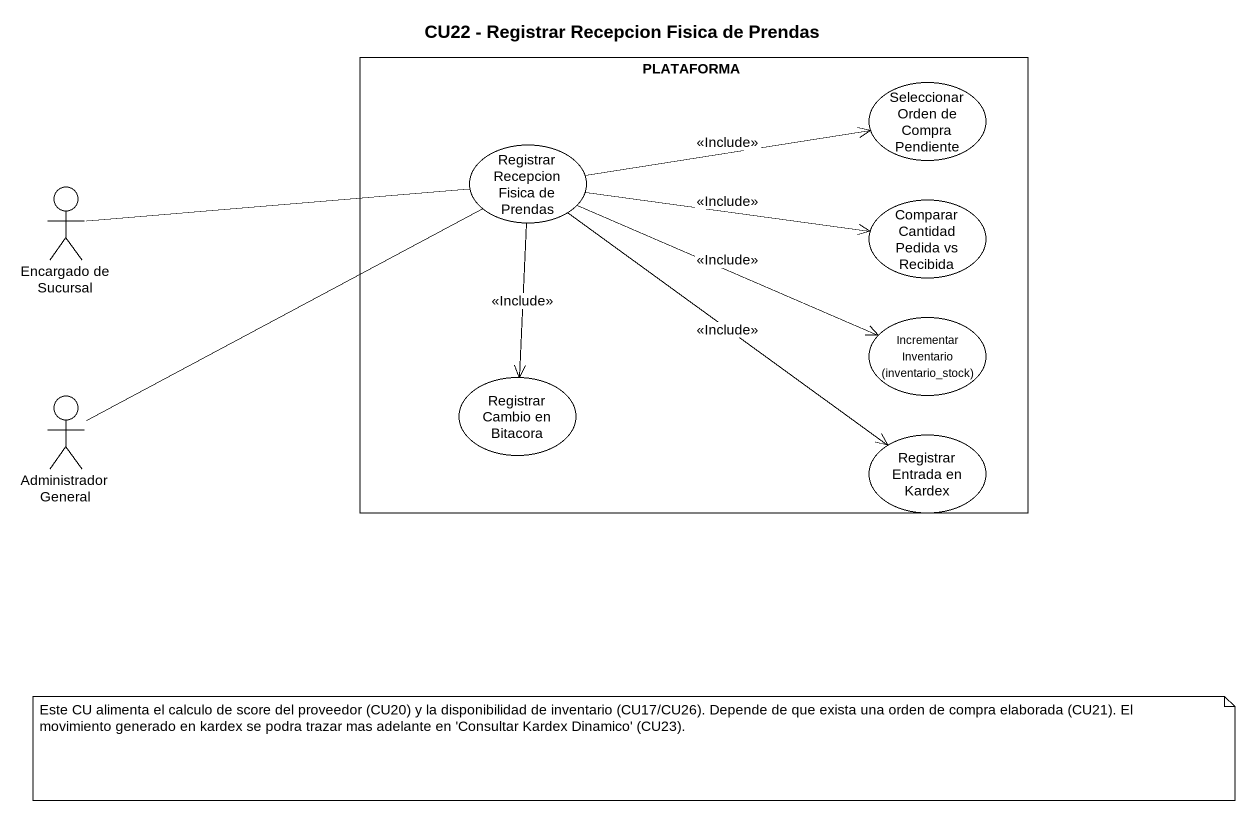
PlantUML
@startuml
title CU22 - Registrar Recepcion Fisica de Prendas
rectangle PLATAFORMA {
  usecase "Seleccionar Orden de Compra Pendiente" as Seleccionar_Orden_de_Compra
  usecase "Registrar Recepcion Fisica de Prendas" as Registrar_Recepcion_Fisica
  usecase "Comparar Cantidad Pedida vs Recibida" as Comparar_Cantidad_Pedida_vs
  usecase "Incrementar Inventario (inventario_stock)" as Incrementar_Inventario
  usecase "Registrar Cambio en Bitacora" as Registrar_Cambio_en_Bitacora
  usecase "Registrar Entrada en Kardex" as Registrar_Entrada_en_Kardex
}
actor "Encargado de Sucursal" as Encargado_de_Sucursal
actor "Administrador General" as Administrador_General
Registrar_Recepcion_Fisica -right-> Seleccionar_Orden_de_Compra : <<Include>>
Registrar_Recepcion_Fisica -right-> Comparar_Cantidad_Pedida_vs : <<Include>>
Registrar_Recepcion_Fisica -right-> Incrementar_Inventario : <<Include>>
Registrar_Recepcion_Fisica --> Registrar_Cambio_en_Bitacora : <<Include>>
Registrar_Recepcion_Fisica --> Registrar_Entrada_en_Kardex : <<Include>>
Encargado_de_Sucursal -right- Registrar_Recepcion_Fisica
Administrador_General -right- Registrar_Recepcion_Fisica
note as N1
  Este CU alimenta el calculo de score del proveedor (CU20) y la disponibilidad de inventario (CU17/CU26). Depende de que exista una orden de compra elaborada (CU21). El movimiento generado en kardex se podra trazar mas adelante en 'Consultar Kardex Dinamico' (CU23).
end note
@enduml
